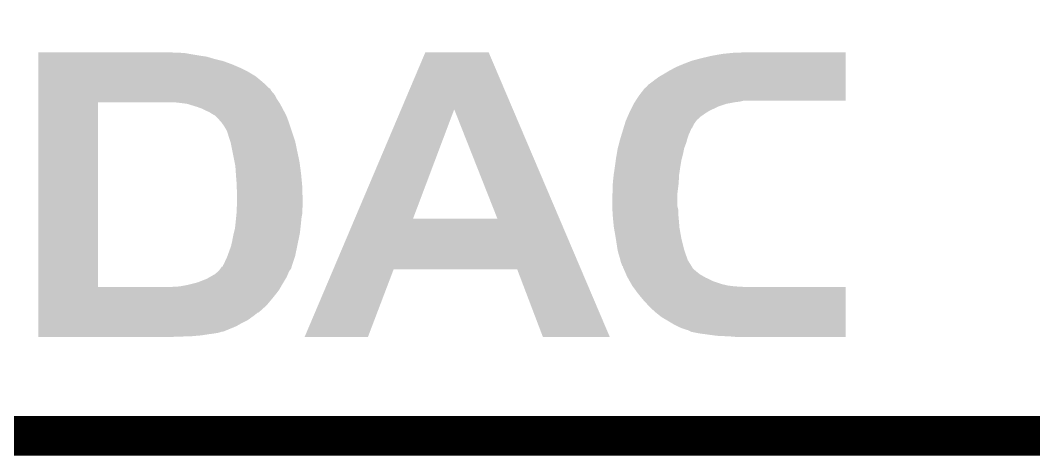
# Model space of a CAD drawing. Extents: x -1.4 to 24.3, y -3.9 to 24.9.
# Drawn here: x 3.62 to 10.12, y -3.94 to -1.14 of the extents above; entities that cross this region are included whole.
import ezdxf

# ---------------------------------------------------------------- set-up
doc = ezdxf.new("R2010")
doc.units = 0
doc.layers.add('DAC2_CLICK_V100_GKO', color=9, linetype='CONTINUOUS')
doc.layers.add('DAC2_CLICK_V100_GTO', color=11, linetype='CONTINUOUS')

msp = doc.modelspace()

# ---------------------------------------------------------------- linework, layer by layer
at = {"layer": 'DAC2_CLICK_V100_GKO'}
for points, const_width in [([(-1.27, -3.81), (21.59, -3.81), (24.13, -1.27)], 0.254), ([(-1.27, -3.81), (21.59, -3.81)], 0.1524)]:
    msp.add_lwpolyline(points, dxfattribs=dict(at, const_width=const_width))
at = {"layer": 'DAC2_CLICK_V100_GTO'}
for points in [[(3.73382, -1.35128), (3.733822, -1.34874), (4.607562, -1.35128), (4.58724, -1.34874)], [(3.73382, -1.35382), (3.73382, -1.35128), (4.676142, -1.35382), (4.64058, -1.35128)], [(3.73382, -1.36144), (3.73382, -1.35382), (4.71932, -1.36144), (4.676142, -1.35382)], [(3.73382, -1.36906), (3.73382, -1.36144), (4.76504, -1.36906), (4.71932, -1.36144)], [(6.062754, -1.714554), (6.21793, -1.348754), (6.78, -1.714554), (6.624324, -1.348754)], [(6.21793, -1.348754), (6.217936, -1.34874), (6.624324, -1.348754), (6.217936, -1.34874)], [(8.0518, -1.3716), (8.122918, -1.3589), (8.915398, -1.3716), (8.915398, -1.3589)], [(8.122918, -1.3589), (8.19912, -1.35128), (8.915398, -1.3589), (8.915398, -1.35128)], [(8.19912, -1.35128), (8.277178, -1.348762), (8.915398, -1.35128), (8.9154, -1.348762)], [(8.277178, -1.348762), (8.27786, -1.34874), (8.9154, -1.348762), (8.27786, -1.34874)], [(3.73382, -1.37668), (3.73382, -1.36906), (4.815842, -1.37668), (4.76504, -1.36906)], [(3.73382, -1.39192), (3.73382, -1.37668), (4.86664, -1.39192), (4.815842, -1.37668)], [(3.73382, -1.404622), (3.73382, -1.39192), (4.91998, -1.404622), (4.86664, -1.39192)], [(3.73382, -1.42494), (3.73382, -1.404622), (4.975858, -1.42494), (4.91998, -1.404622)], [(3.73382, -1.4478), (3.73382, -1.42494), (5.0292, -1.4478), (4.975858, -1.42494)], [(7.828278, -1.44272), (7.87654, -1.4224), (8.915392, -1.44272), (8.915394, -1.4224)], [(7.87654, -1.4224), (7.92988, -1.40208), (8.915394, -1.4224), (8.915396, -1.40208)], [(7.92988, -1.40208), (7.9883, -1.38684), (8.915396, -1.40208), (8.915396, -1.38684)], [(7.9883, -1.38684), (8.0518, -1.3716), (8.915396, -1.38684), (8.915398, -1.3716)], [(3.73382, -1.4732), (3.73382, -1.4478), (5.079998, -1.4732), (5.0292, -1.4478)], [(3.73382, -1.50368), (3.73382, -1.4732), (5.1308, -1.50368), (5.079998, -1.4732)], [(7.71652, -1.506218), (7.747, -1.48844), (8.915388, -1.506218), (8.91539, -1.48844)], [(7.747, -1.48844), (7.7851, -1.46558), (8.91539, -1.48844), (8.91539, -1.46558)], [(7.7851, -1.46558), (7.828278, -1.44272), (8.91539, -1.46558), (8.915392, -1.44272)], [(3.733818, -1.541778), (3.73382, -1.50368), (5.176518, -1.541778), (5.1308, -1.50368)], [(3.733818, -1.579882), (3.733818, -1.541778), (5.217164, -1.579882), (5.176518, -1.541778)], [(7.637782, -1.569718), (7.647942, -1.557018), (8.915384, -1.569718), (8.915384, -1.557018)], [(7.647942, -1.557018), (7.66572, -1.54432), (8.915384, -1.557018), (8.915386, -1.54432)], [(7.66572, -1.54432), (7.68858, -1.52654), (8.915386, -1.54432), (8.915386, -1.52654)], [(7.68858, -1.52654), (7.71652, -1.506218), (8.915386, -1.52654), (8.915388, -1.506218)], [(3.733818, -1.582426), (3.733818, -1.579882), (5.222242, -1.582426), (5.217164, -1.579882)], [(3.733818, -1.59258), (3.733818, -1.582426), (5.22732, -1.59258), (5.222242, -1.582426)], [(3.733818, -1.60528), (3.733818, -1.59258), (5.23748, -1.60528), (5.22732, -1.59258)], [(3.733818, -1.623064), (3.733818, -1.60528), (5.252722, -1.623064), (5.23748, -1.60528)], [(3.733818, -1.648462), (3.733818, -1.623064), (5.265422, -1.648462), (5.252722, -1.623064)], [(7.568058, -1.65862), (7.58952, -1.625602), (8.915378, -1.65862), (8.91538, -1.625602)], [(7.58952, -1.625602), (7.625082, -1.57988), (8.91538, -1.625602), (8.915382, -1.57988)], [(7.625082, -1.57988), (7.627622, -1.57734), (8.915382, -1.57988), (8.915382, -1.57734)], [(7.627622, -1.57734), (7.637782, -1.569718), (8.915382, -1.57734), (8.915384, -1.569718)], [(3.733802, -2.854938), (3.733818, -1.66878), (4.11734, -2.854938), (4.117362, -1.66878)], [(3.733818, -1.66878), (3.733818, -1.648462), (5.278968, -1.66878), (5.265422, -1.648462)], [(4.6482, -1.67386), (4.605018, -1.66878), (5.282354, -1.67386), (5.278968, -1.66878)], [(4.688826, -1.678938), (4.6482, -1.67386), (5.285738, -1.678938), (5.282354, -1.67386)], [(4.688842, -1.67894), (4.688826, -1.678938), (5.28574, -1.67894), (5.285738, -1.678938)], [(4.75488, -1.699258), (4.688842, -1.67894), (5.296576, -1.699258), (5.28574, -1.67894)], [(7.54634, -1.69672), (7.55523, -1.678942), (8.09752, -1.69672), (8.15086, -1.678942)], [(7.55523, -1.678942), (7.556502, -1.6764), (8.15086, -1.678942), (8.164202, -1.6764)], [(7.556502, -1.6764), (7.561454, -1.66878), (8.164202, -1.6764), (8.204202, -1.66878)], [(7.561454, -1.66878), (7.563104, -1.66624), (8.204202, -1.66878), (8.22452, -1.66624)], [(7.563104, -1.66624), (7.564756, -1.6637), (8.22452, -1.66624), (8.242298, -1.6637)], [(7.564756, -1.6637), (7.568058, -1.65862), (8.242298, -1.6637), (8.260076, -1.65862)], [(4.78282, -1.70942), (4.75488, -1.699258), (5.301996, -1.70942), (5.296576, -1.699258)], [(4.80822, -1.72212), (4.78282, -1.70942), (5.30877, -1.72212), (5.301996, -1.70942)], [(4.83108, -1.732282), (4.80822, -1.72212), (5.31419, -1.732282), (5.30877, -1.72212)], [(4.8514, -1.74498), (4.83108, -1.732282), (5.320962, -1.74498), (5.31419, -1.732282)], [(4.86918, -1.755142), (4.8514, -1.74498), (5.32638, -1.755142), (5.320962, -1.74498)], [(4.89204, -1.778), (4.86918, -1.755142), (5.334802, -1.778), (5.32638, -1.755142)], [(5.765402, -2.41551), (6.062754, -1.714554), (6.13919, -2.41551), (6.403324, -1.714554)], [(6.680168, -2.41554), (6.403324, -1.714554), (7.07832, -2.41554), (6.78, -1.714554)], [(7.51641, -1.760222), (7.524142, -1.74244), (7.985758, -1.760222), (8.01116, -1.74244)], [(7.524142, -1.74244), (7.52856, -1.73228), (8.01116, -1.74244), (8.027126, -1.73228)], [(7.52856, -1.73228), (7.532368, -1.724662), (8.027126, -1.73228), (8.0391, -1.724662)], [(7.532368, -1.724662), (7.54634, -1.69672), (8.0391, -1.724662), (8.09752, -1.69672)], [(4.904744, -1.793242), (4.89204, -1.778), (5.340418, -1.793242), (5.334802, -1.778)], [(4.90982, -1.795794), (4.904744, -1.793242), (5.341358, -1.795794), (5.340418, -1.793242)], [(4.909824, -1.798326), (4.90982, -1.795794), (5.342292, -1.798326), (5.341358, -1.795794)], [(4.913378, -1.8034), (4.909824, -1.798326), (5.34416, -1.8034), (5.342292, -1.798326)], [(4.9276, -1.823718), (4.913378, -1.8034), (5.350934, -1.823718), (5.34416, -1.8034)], [(7.49388, -1.821184), (7.495426, -1.816106), (7.93496, -1.821184), (7.940034, -1.816106)], [(7.495426, -1.816106), (7.496972, -1.811024), (7.940034, -1.816106), (7.94004, -1.811024)], [(7.496972, -1.811024), (7.50316, -1.790698), (7.94004, -1.811024), (7.95482, -1.790698)], [(7.50316, -1.790698), (7.50647, -1.783082), (7.95482, -1.790698), (7.960358, -1.783082)], [(7.50647, -1.783082), (7.51641, -1.760222), (7.960358, -1.783082), (7.985758, -1.760222)], [(4.945382, -1.8542), (4.9276, -1.823718), (5.361094, -1.8542), (5.350934, -1.823718)], [(4.95554, -1.88722), (4.945382, -1.8542), (5.3721, -1.88722), (5.361094, -1.8542)], [(7.469146, -1.90246), (7.476102, -1.8796), (7.899402, -1.90246), (7.90702, -1.8796)], [(7.476102, -1.8796), (7.48306, -1.85674), (7.90702, -1.8796), (7.91718, -1.85674)], [(7.48306, -1.85674), (7.48847, -1.838962), (7.91718, -1.85674), (7.9248, -1.838962)], [(7.48847, -1.838962), (7.491562, -1.828802), (7.9248, -1.838962), (7.932418, -1.828802)], [(7.491562, -1.828802), (7.49388, -1.821184), (7.932418, -1.828802), (7.93496, -1.821184)], [(4.965702, -1.917702), (4.95554, -1.88722), (5.38226, -1.917702), (5.3721, -1.88722)], [(4.96824, -1.925322), (4.965702, -1.917702), (5.383848, -1.925322), (5.38226, -1.917702)], [(4.978908, -1.97866), (4.96824, -1.925322), (5.39496, -1.97866), (5.383848, -1.925322)], [(7.453022, -1.963422), (7.461636, -1.930402), (7.87908, -1.963422), (7.891778, -1.930402)], [(7.461636, -1.930402), (7.4676, -1.90754), (7.891778, -1.930402), (7.898014, -1.90754)], [(7.4676, -1.90754), (7.469146, -1.90246), (7.898014, -1.90754), (7.899402, -1.90246)], [(4.993132, -2.04978), (4.978908, -1.97866), (5.4102, -2.04978), (5.39496, -1.97866)], [(7.4422, -2.02438), (7.446174, -2.00152), (7.865362, -2.02438), (7.87146, -2.00152)], [(7.446174, -2.00152), (7.45236, -1.96596), (7.87146, -2.00152), (7.878572, -1.96596)], [(7.45236, -1.96596), (7.453022, -1.963422), (7.878572, -1.96596), (7.87908, -1.963422)], [(4.99872, -2.07772), (4.993132, -2.04978), (5.413926, -2.07772), (5.4102, -2.04978)], [(5.00126, -2.11328), (4.99872, -2.07772), (5.418668, -2.11328), (5.413926, -2.07772)], [(7.433818, -2.08534), (7.43458, -2.08026), (7.85368, -2.08534), (7.854526, -2.08026)], [(7.43458, -2.08026), (7.440122, -2.039618), (7.854526, -2.08026), (7.8613, -2.039618)], [(7.440122, -2.039618), (7.4422, -2.02438), (7.8613, -2.039618), (7.865362, -2.02438)], [(5.002108, -2.12598), (5.00126, -2.11328), (5.42036, -2.12598), (5.418668, -2.11328)], [(5.0038, -2.15138), (5.002108, -2.12598), (5.422742, -2.15138), (5.42036, -2.12598)], [(7.42188, -2.17678), (7.426394, -2.136142), (7.844124, -2.17678), (7.84606, -2.136142)], [(7.426394, -2.136142), (7.42696, -2.13106), (7.84606, -2.136142), (7.846822, -2.13106)], [(7.42696, -2.13106), (7.433818, -2.08534), (7.846822, -2.13106), (7.85368, -2.08534)], [(5.00634, -2.181858), (5.0038, -2.15138), (5.4256, -2.181858), (5.422742, -2.15138)], [(5.00634, -2.20726), (5.00634, -2.181858), (5.42798, -2.20726), (5.4256, -2.181858)], [(5.00634, -2.2098), (5.00634, -2.20726), (5.428056, -2.2098), (5.42798, -2.20726)], [(5.00888, -2.232662), (5.00634, -2.2098), (5.428728, -2.232662), (5.428056, -2.2098)], [(7.41934, -2.21488), (7.421032, -2.189478), (7.840344, -2.21488), (7.84352, -2.189478)], [(7.421032, -2.189478), (7.42188, -2.17678), (7.84352, -2.189478), (7.844124, -2.17678)], [(5.00888, -2.29362), (5.00888, -2.232662), (5.43052, -2.29362), (5.428728, -2.232662)], [(7.4168, -2.27076), (7.419338, -2.250442), (7.8359, -2.27076), (7.8359, -2.250442)], [(7.4168, -2.29362), (7.4168, -2.27076), (7.8359, -2.29362), (7.8359, -2.27076)], [(7.419338, -2.250442), (7.41934, -2.250438), (7.8359, -2.250442), (7.8359, -2.250438)], [(7.41934, -2.250438), (7.41934, -2.21488), (7.8359, -2.250438), (7.840344, -2.21488)], [(5.007378, -2.359662), (5.008418, -2.3368), (5.42798, -2.359662), (5.43052, -2.3368)], [(5.008418, -2.3368), (5.00888, -2.32664), (5.43052, -2.3368), (5.43052, -2.32664)], [(5.00888, -2.32664), (5.00888, -2.29362), (5.43052, -2.32664), (5.43052, -2.29362)], [(7.418072, -2.339342), (7.4168, -2.29362), (7.8359, -2.339342), (7.8359, -2.29362)], [(7.418636, -2.359662), (7.418072, -2.339342), (7.84098, -2.359662), (7.8359, -2.339342)], [(5.003292, -2.412998), (5.006084, -2.385062), (5.4229, -2.412998), (5.42798, -2.385062)], [(5.006084, -2.385062), (5.00634, -2.382518), (5.42798, -2.385062), (5.42798, -2.382518)], [(5.00634, -2.382518), (5.007378, -2.359662), (5.42798, -2.382518), (5.42798, -2.359662)], [(7.41934, -2.38506), (7.418636, -2.359662), (7.84098, -2.38506), (7.84098, -2.359662)], [(7.42196, -2.413), (7.41934, -2.38506), (7.84352, -2.413), (7.84098, -2.38506)], [(4.99618, -2.47904), (5.000412, -2.44094), (5.416126, -2.47904), (5.42036, -2.44094)], [(5.000412, -2.44094), (5.00126, -2.43332), (5.42036, -2.44094), (5.421052, -2.43332)], [(5.00126, -2.43332), (5.003292, -2.412998), (5.421052, -2.43332), (5.4229, -2.412998)], [(5.62747, -2.74066), (5.76539, -2.41554), (7.216684, -2.74066), (7.07832, -2.41554)], [(5.76539, -2.41554), (5.765402, -2.41551), (6.680168, -2.41554), (6.13919, -2.41551)], [(7.42696, -2.466342), (7.42196, -2.413), (7.847966, -2.466342), (7.84352, -2.413)], [(7.428274, -2.47396), (7.42696, -2.466342), (7.8486, -2.47396), (7.847966, -2.466342)], [(4.9784, -2.56032), (4.98602, -2.51968), (5.402228, -2.56032), (5.410636, -2.51968)], [(4.98602, -2.51968), (4.98856, -2.509518), (5.410636, -2.51968), (5.41274, -2.509518)], [(4.98856, -2.509518), (4.99618, -2.47904), (5.41274, -2.509518), (5.416126, -2.47904)], [(7.43966, -2.54), (7.428274, -2.47396), (7.860394, -2.54), (7.8486, -2.47396)], [(4.95046, -2.64922), (4.970778, -2.59334), (5.383834, -2.64922), (5.395396, -2.59334)], [(4.970778, -2.59334), (4.9784, -2.56032), (5.395396, -2.59334), (5.402228, -2.56032)], [(7.440442, -2.54508), (7.43966, -2.54), (7.8613, -2.54508), (7.860394, -2.54)], [(7.44982, -2.60604), (7.440442, -2.54508), (7.876542, -2.60604), (7.8613, -2.54508)], [(4.94284, -2.66954), (4.947602, -2.65684), (5.378024, -2.66954), (5.382258, -2.65684)], [(4.947602, -2.65684), (4.95046, -2.64922), (5.382258, -2.65684), (5.383834, -2.64922)], [(7.451852, -2.616198), (7.44982, -2.60604), (7.87908, -2.616198), (7.876542, -2.60604)], [(7.4549, -2.631442), (7.451852, -2.616198), (7.884358, -2.631442), (7.87908, -2.616198)], [(7.46252, -2.65684), (7.4549, -2.631442), (7.89315, -2.65684), (7.884358, -2.631442)], [(7.4676, -2.67462), (7.46252, -2.65684), (7.899304, -2.67462), (7.89315, -2.65684)], [(4.90389, -2.735584), (4.909816, -2.727966), (5.356858, -2.735584), (5.359396, -2.727966)], [(4.909816, -2.727962), (4.90982, -2.725436), (5.359398, -2.727962), (5.359398, -2.725436)], [(4.909816, -2.727966), (4.909816, -2.727962), (5.359396, -2.727966), (5.359398, -2.727962)], [(4.90982, -2.725436), (4.909854, -2.725424), (5.359398, -2.725436), (5.3594, -2.725424)], [(4.909854, -2.725424), (4.91743, -2.72288), (5.3594, -2.725424), (5.360246, -2.72288)], [(4.91743, -2.72288), (4.91998, -2.71526), (5.360246, -2.72288), (5.362786, -2.71526)], [(4.91998, -2.71526), (4.9276, -2.702562), (5.362786, -2.71526), (5.367018, -2.702562)], [(4.9276, -2.702562), (4.93268, -2.68986), (5.367018, -2.702562), (5.371252, -2.68986)], [(4.93268, -2.68986), (4.94284, -2.66954), (5.371252, -2.68986), (5.378024, -2.66954)], [(7.469506, -2.682242), (7.4676, -2.67462), (7.901942, -2.682242), (7.899304, -2.67462)], [(7.47268, -2.694938), (7.469506, -2.682242), (7.910022, -2.694938), (7.901942, -2.682242)], [(7.477758, -2.707638), (7.47268, -2.694938), (7.918104, -2.707638), (7.910022, -2.694938)], [(7.478394, -2.71018), (7.477758, -2.707638), (7.91972, -2.71018), (7.918104, -2.707638)], [(7.480298, -2.717794), (7.478394, -2.71018), (7.92429, -2.717794), (7.91972, -2.71018)], [(7.485374, -2.722874), (7.480298, -2.717794), (7.927338, -2.722874), (7.92429, -2.717794)], [(7.48538, -2.725416), (7.485374, -2.722874), (7.928864, -2.725416), (7.927338, -2.722874)], [(7.489854, -2.735582), (7.48538, -2.725416), (7.934962, -2.735582), (7.928864, -2.725416)], [(4.81584, -2.80162), (4.838064, -2.78892), (5.3213, -2.80162), (5.32892, -2.78892)], [(4.838064, -2.78892), (4.869178, -2.771142), (5.32892, -2.78892), (5.336538, -2.771142)], [(4.869178, -2.771142), (4.88918, -2.753362), (5.336538, -2.771142), (5.34416, -2.753362)], [(4.88918, -2.753362), (4.89204, -2.75082), (5.34416, -2.753362), (5.346066, -2.75082)], [(4.89204, -2.75082), (4.897966, -2.7432), (5.346066, -2.75082), (5.35178, -2.7432)], [(4.897966, -2.7432), (4.90389, -2.735584), (5.35178, -2.7432), (5.356858, -2.735584)], [(5.443234, -3.17497), (5.627464, -2.740674), (5.849614, -3.17497), (6.014716, -2.740674)], [(5.627464, -2.740674), (5.62747, -2.74066), (6.014716, -2.740674), (6.807184, -2.74066)], [(6.972296, -3.174986), (6.807184, -2.74066), (7.401522, -3.174986), (7.216684, -2.74066)], [(7.492088, -2.74066), (7.489854, -2.735582), (7.94004, -2.74066), (7.934962, -2.735582)], [(7.497676, -2.75336), (7.492088, -2.74066), (7.95528, -2.75336), (7.94004, -2.74066)], [(7.506616, -2.773682), (7.497676, -2.75336), (7.980682, -2.773682), (7.95528, -2.75336)], [(7.51332, -2.788922), (7.506616, -2.773682), (8.007356, -2.788922), (7.980682, -2.773682)], [(7.516192, -2.794), (7.51332, -2.788922), (8.016242, -2.794), (8.007356, -2.788922)], [(7.521934, -2.80416), (7.516192, -2.794), (8.0391, -2.80416), (8.016242, -2.794)], [(3.733802, -2.85496), (3.733802, -2.854938), (4.587238, -2.85496), (4.11734, -2.854938)], [(3.733802, -2.87528), (3.733802, -2.85496), (5.27812, -2.87528), (5.289884, -2.85496)], [(4.587238, -2.85496), (4.602478, -2.85242), (5.289884, -2.85496), (5.291354, -2.85242)], [(4.622798, -2.85242), (4.645662, -2.84988), (5.291354, -2.85242), (5.292824, -2.84988)], [(4.645662, -2.84988), (4.699002, -2.83972), (5.292824, -2.84988), (5.298706, -2.83972)], [(4.699002, -2.83972), (4.747682, -2.82702), (5.298706, -2.83972), (5.30606, -2.82702)], [(4.747682, -2.82702), (4.75742, -2.82448), (5.30606, -2.82702), (5.307584, -2.82448)], [(4.75742, -2.82448), (4.81584, -2.80162), (5.307584, -2.82448), (5.3213, -2.80162)], [(7.529112, -2.81686), (7.521934, -2.80416), (8.064502, -2.81686), (8.0391, -2.80416)], [(7.540596, -2.837178), (7.529112, -2.81686), (8.12546, -2.837178), (8.064502, -2.81686)], [(7.544904, -2.8448), (7.540596, -2.837178), (8.158482, -2.8448), (8.12546, -2.837178)], [(7.546338, -2.84734), (7.544904, -2.8448), (8.178802, -2.84734), (8.158482, -2.8448)], [(7.54821, -2.84988), (7.546338, -2.84734), (8.19912, -2.84988), (8.178802, -2.84734)], [(7.550082, -2.85242), (7.54821, -2.84988), (8.23722, -2.85242), (8.19912, -2.84988)], [(7.551954, -2.85496), (7.550082, -2.85242), (8.282938, -2.85496), (8.23722, -2.85242)], [(7.55197, -2.854982), (7.551954, -2.85496), (8.9154, -2.854982), (8.282938, -2.85496)], [(7.5819, -2.8956), (7.55197, -2.854982), (8.915396, -2.8956), (8.9154, -2.854982)], [(3.733802, -2.92354), (3.733802, -2.87528), (5.24002, -2.92354), (5.27812, -2.87528)], [(3.733802, -2.9718), (3.733802, -2.92354), (5.19938, -2.9718), (5.24002, -2.92354)], [(7.617462, -2.93878), (7.5819, -2.8956), (8.915394, -2.93878), (8.915396, -2.8956)], [(3.7338, -3.01752), (3.733802, -2.9718), (5.148576, -3.01752), (5.19938, -2.9718)], [(7.64794, -2.9718), (7.617462, -2.93878), (8.91539, -2.9718), (8.915394, -2.93878)], [(7.67334, -2.997202), (7.64794, -2.9718), (8.91539, -2.997202), (8.91539, -2.9718)], [(3.7338, -3.020062), (3.7338, -3.01752), (5.140958, -3.020062), (5.148576, -3.01752)], [(3.7338, -3.03022), (3.7338, -3.020062), (5.12826, -3.03022), (5.140958, -3.020062)], [(3.7338, -3.04546), (3.7338, -3.03022), (5.10794, -3.04546), (5.12826, -3.03022)], [(3.7338, -3.06578), (3.7338, -3.04546), (5.079998, -3.06578), (5.10794, -3.04546)], [(7.691118, -3.012438), (7.67334, -2.997202), (8.915388, -3.012438), (8.91539, -2.997202)], [(7.693654, -3.017506), (7.691118, -3.012438), (8.915388, -3.017506), (8.915388, -3.012438)], [(7.696194, -3.01752), (7.693654, -3.017506), (8.915388, -3.01752), (8.915388, -3.017506)], [(7.7343, -3.048), (7.696194, -3.01752), (8.915386, -3.048), (8.915388, -3.01752)], [(7.77748, -3.0734), (7.7343, -3.048), (8.915384, -3.0734), (8.915386, -3.048)], [(3.7338, -3.08356), (3.7338, -3.06578), (5.044442, -3.08356), (5.079998, -3.06578)], [(3.7338, -3.10642), (3.7338, -3.08356), (5.0038, -3.10642), (5.044442, -3.08356)], [(3.7338, -3.14198), (3.7338, -3.10642), (4.917436, -3.14198), (5.0038, -3.10642)], [(7.815582, -3.09626), (7.77748, -3.0734), (8.915382, -3.09626), (8.915384, -3.0734)], [(7.85114, -3.11404), (7.815582, -3.09626), (8.915382, -3.11404), (8.915382, -3.09626)], [(7.87908, -3.124202), (7.85114, -3.11404), (8.91538, -3.124202), (8.915382, -3.11404)], [(3.7338, -3.141982), (3.7338, -3.14198), (4.909818, -3.141982), (4.917436, -3.14198)], [(3.7338, -3.14706), (3.7338, -3.141982), (4.89458, -3.14706), (4.909818, -3.141982)], [(3.7338, -3.15214), (3.7338, -3.14706), (4.86664, -3.15214), (4.89458, -3.14706)], [(3.7338, -3.15722), (3.7338, -3.15214), (4.82854, -3.15722), (4.86664, -3.15214)], [(3.7338, -3.16484), (3.7338, -3.15722), (4.780282, -3.16484), (4.82854, -3.15722)], [(3.7338, -3.16992), (3.7338, -3.16484), (4.72186, -3.16992), (4.780282, -3.16484)], [(3.7338, -3.17246), (3.7338, -3.16992), (4.65328, -3.17246), (4.72186, -3.16992)], [(3.7338, -3.174978), (3.7338, -3.17246), (4.57774, -3.174978), (4.65328, -3.17246)], [(4.57708, -3.175), (3.7338, -3.174978), (4.57708, -3.175), (4.57774, -3.174978)], [(5.849604, -3.175), (5.443234, -3.17497), (5.849604, -3.175), (5.849614, -3.17497)], [(7.401526, -3.175), (7.401522, -3.174986), (7.401526, -3.175), (6.972296, -3.174986)], [(7.904478, -3.131818), (7.87908, -3.124202), (8.91538, -3.131818), (8.91538, -3.124202)], [(7.924798, -3.141978), (7.904478, -3.131818), (8.91538, -3.141978), (8.91538, -3.131818)], [(7.975602, -3.15214), (7.924798, -3.141978), (8.915378, -3.15214), (8.91538, -3.141978)], [(8.087362, -3.16738), (7.975602, -3.15214), (8.915378, -3.16738), (8.915378, -3.15214)], [(8.1407, -3.16992), (8.087362, -3.16738), (8.915378, -3.16992), (8.915378, -3.16738)], [(8.18896, -3.17246), (8.1407, -3.16992), (8.915378, -3.17246), (8.915378, -3.16992)], [(8.21182, -3.175), (8.18896, -3.17246), (8.915378, -3.175), (8.915378, -3.17246)]]:
    msp.add_solid(points, dxfattribs=at)

doc.saveas('drawing.dxf')
